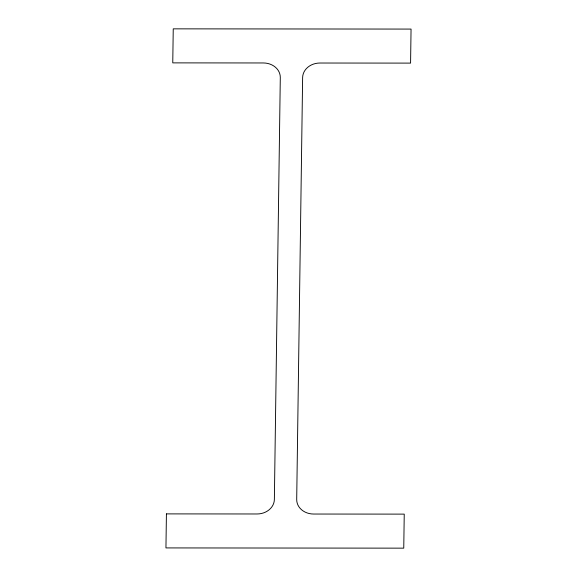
<?xml version="1.0" encoding="UTF-8"?>
<svg xmlns="http://www.w3.org/2000/svg" width="577" height="577" viewBox="0 0 577 577"><rect width="100%" height="100%" fill="white"/><g stroke="black" fill="none" stroke-linecap="round" stroke-linejoin="round"><path stroke-width="0.87" d="M166.421 513.891L165.945 547.919L403.756 548.15L404.239 514.121L313.607 514.035A17.115 14.548 -1.9 0 1 296.701 499.466L302.629 77.556A17.115 14.548 -1.9 0 1 319.947 63.023L410.579 63.109L411.055 29.081L173.244 28.85L172.761 62.879L263.393 62.965A17.115 14.548 -1.9 0 1 280.299 77.534L274.371 499.444A17.115 14.548 -1.9 0 1 257.053 513.977L166.421 513.891"/></g></svg>
